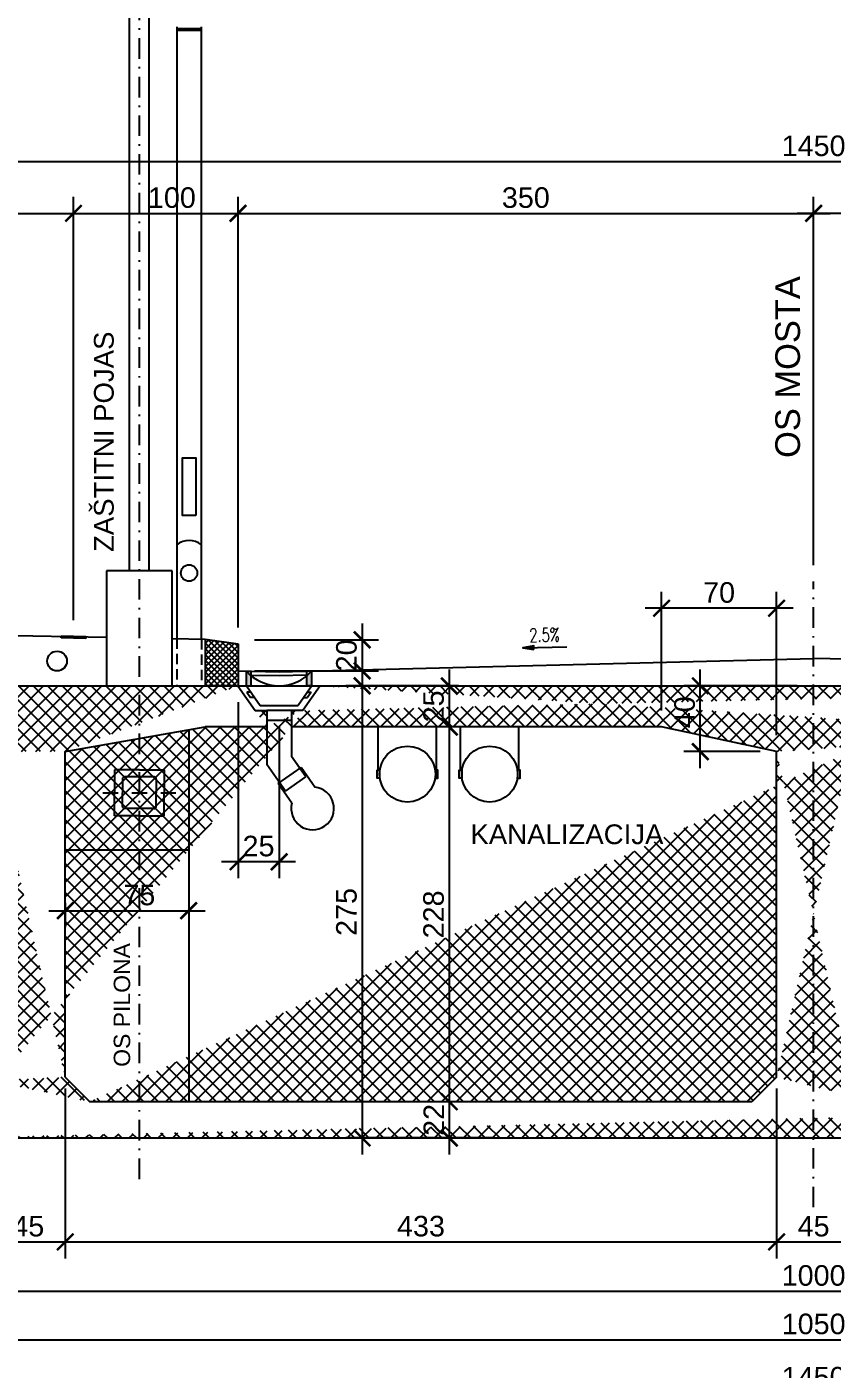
# Model space of a CAD drawing. Header units: millimetres. Extents: x -1571 to 3041, y 35 to 2455.
# Drawn here: x -1081 to -591, y 927 to 1743 of the extents above; entities that cross this region are included whole.
import ezdxf
from ezdxf.enums import TextEntityAlignment as Align

# ---------------------------------------------------------------- set-up
doc = ezdxf.new("R2010")
doc.units = ezdxf.units.MM
doc.header["$LTSCALE"] = 50
doc.header["$MEASUREMENT"] = 0
doc.header["$PDSIZE"] = 5
doc.linetypes.add('CRTA_TOČKA', pattern=[0.47, 0.25, -0.1, 0.02, -0.1])
doc.linetypes.add('HIDDEN2', pattern=[0.1875, 0.125, -0.0625])
doc.layers.add('050', color=132, linetype='Continuous', lineweight=50)
for name, color, linetype in [('BETON', 7, 'Continuous'), ('BETON tanko', 40, 'Continuous'), ('KOTE', 9, 'Continuous'), ('NEVIDLJIVO', 9, 'HIDDEN2'), ('NIVELETA', 4, 'Continuous'), ('OSI', 2, 'CRTA_TOČKA'), ('POM', 9, 'Continuous'), ('SRAFURA', 8, 'Continuous'), ('Tekst', 3, 'Continuous')]:
    doc.layers.add(name, color=color, linetype=linetype)
doc.styles.add('KOTE', font='ROMANS.shx', dxfattribs={"width": 0.7})
doc.styles.get("Standard").update_dxf_attribs({"font": 'ARIAL.TTF'})
doc.dimstyles.new('M1-50', dxfattribs={"dimscale": 5, "dimtxt": 2.5, "dimasz": 2, "dimexe": 2, "dimexo": 2, "dimtad": 1, "dimdec": 0, "dimzin": 9, "dimtxsty": 'Standard', "dimblk": 'ARCHTICK', "dimcen": 2.5, "dimdle": 2, "dimadec": 3, "dimazin": 2, "dimtfac": 1, "dimtdec": 0, "dimtmove": 0, "dimatfit": 3, "dimldrblk": 'ARCHTICK', "dimfxl": 0, "dimfrac": 2, "dimarcsym": 0})

# ---------------------------------------------------------------- blocks, each defined once
blk = doc.blocks.new('_ArchTick')
at = {"layer": '050', "color": 0, "const_width": 0.15}
blk.add_lwpolyline([(-0.5, -0.5), (0.5, 0.5)], dxfattribs=at)
blk = doc.blocks.new('*D97')
at = {"layer": 'Defpoints', "color": 0}
for p in [(-671.39, 1342.31), (-602.49, 1342.31), (-624.99, 1302.31)]:
    blk.add_point(p, dxfattribs=at)
at = {"layer": 'KOTE', "color": 0, "lineweight": -2}
for p, q in [((-671.39, 1292.31), (-671.39, 1352.31)), ((-612.49, 1342.31), (-681.39, 1342.31)), ((-634.99, 1302.31), (-681.39, 1302.31))]:
    blk.add_line(p, q, dxfattribs=at)
at = {"layer": 'KOTE', "color": 0, "lineweight": -2, "xscale": 10, "yscale": 10, "zscale": 10}
for p, rotation in [((-671.39, 1342.31), 90), ((-671.39, 1302.31), 270)]:
    blk.add_blockref('_ArchTick', p, dxfattribs=dict(at, rotation=rotation))
at = {"layer": 'KOTE', "color": 0, "insert": (-680.9, 1326.28), "char_height": 12.5, "attachment_point": 5, "rotation": 90}
blk.add_mtext('40', dxfattribs=at)
blk = doc.blocks.new('*D96')
at = {"layer": 'Defpoints', "color": 0}
for p in [(-694.99, 1389.54), (-694.99, 1317.31), (-624.99, 1302.31)]:
    blk.add_point(p, dxfattribs=at)
at = {"layer": 'KOTE', "color": 0, "lineweight": -2}
for p, q in [((-694.99, 1327.31), (-694.99, 1399.54)), ((-624.99, 1312.31), (-624.99, 1399.54)), ((-614.99, 1389.54), (-704.99, 1389.54))]:
    blk.add_line(p, q, dxfattribs=at)
at = {"layer": 'KOTE', "color": 0, "lineweight": -2, "xscale": 10, "yscale": 10, "zscale": 10, "rotation": 180}
blk.add_blockref('_ArchTick', (-694.99, 1389.54), dxfattribs=at)
at = {"layer": 'KOTE', "color": 0, "lineweight": -2, "xscale": 10, "yscale": 10, "zscale": 10}
blk.add_blockref('_ArchTick', (-624.99, 1389.54), dxfattribs=at)
at = {"layer": 'KOTE', "color": 0, "insert": (-659.99, 1399.05), "char_height": 12.5, "attachment_point": 5}
blk.add_mtext('70', dxfattribs=at)
blk = doc.blocks.new('*D93')
at = {"layer": 'Defpoints', "color": 0}
for p in [(-602.49, 1629.76), (-602.49, 1405.71), (-952.49, 1367.81)]:
    blk.add_point(p, dxfattribs=at)
at = {"layer": 'KOTE', "color": 0, "lineweight": -2}
for p, q in [((-952.49, 1377.81), (-952.49, 1639.76)), ((-602.49, 1415.71), (-602.49, 1639.76)), ((-962.49, 1629.76), (-592.49, 1629.76))]:
    blk.add_line(p, q, dxfattribs=at)
at = {"layer": 'KOTE', "color": 0, "lineweight": -2, "xscale": 10, "yscale": 10, "zscale": 10, "rotation": 180}
blk.add_blockref('_ArchTick', (-952.49, 1629.76), dxfattribs=at)
at = {"layer": 'KOTE', "color": 0, "lineweight": -2, "xscale": 10, "yscale": 10, "zscale": 10}
blk.add_blockref('_ArchTick', (-602.49, 1629.76), dxfattribs=at)
at = {"layer": 'KOTE', "color": 0, "insert": (-777.49, 1639.27), "char_height": 12.5, "attachment_point": 5}
blk.add_mtext('350', dxfattribs=at)
blk = doc.blocks.new('*D85')
at = {"layer": 'Defpoints', "color": 0}
for p in [(122.51, 1661.26), (-1327.49, 1377.81), (122.51, 1377.81)]:
    blk.add_point(p, dxfattribs=at)
at = {"layer": 'KOTE', "color": 0, "lineweight": -2}
for p, q in [((-1327.49, 1387.81), (-1327.49, 1671.26)), ((122.51, 1387.81), (122.51, 1671.26)), ((-1337.49, 1661.26), (132.51, 1661.26))]:
    blk.add_line(p, q, dxfattribs=at)
at = {"layer": 'KOTE', "color": 0, "lineweight": -2, "xscale": 10, "yscale": 10, "zscale": 10, "rotation": 180}
blk.add_blockref('_ArchTick', (-1327.49, 1661.26), dxfattribs=at)
at = {"layer": 'KOTE', "color": 0, "lineweight": -2, "xscale": 10, "yscale": 10, "zscale": 10}
blk.add_blockref('_ArchTick', (122.51, 1661.26), dxfattribs=at)
at = {"layer": 'KOTE', "color": 0, "insert": (-602.49, 1670.76), "char_height": 12.5, "attachment_point": 5}
blk.add_mtext('1450', dxfattribs=at)
blk = doc.blocks.new('*D76')
at = {"layer": 'Defpoints', "color": 0}
for p in [(-624.99, 1107.31), (-579.99, 1107.31), (-579.99, 1004.09)]:
    blk.add_point(p, dxfattribs=at)
at = {"layer": 'KOTE', "color": 0, "lineweight": -2}
for p, q in [((-624.99, 1097.31), (-624.99, 994.09)), ((-579.99, 1097.31), (-579.99, 994.09)), ((-634.99, 1004.09), (-569.99, 1004.09))]:
    blk.add_line(p, q, dxfattribs=at)
at = {"layer": 'KOTE', "color": 0, "lineweight": -2, "xscale": 10, "yscale": 10, "zscale": 10, "rotation": 180}
blk.add_blockref('_ArchTick', (-624.99, 1004.09), dxfattribs=at)
at = {"layer": 'KOTE', "color": 0, "lineweight": -2, "xscale": 10, "yscale": 10, "zscale": 10}
blk.add_blockref('_ArchTick', (-579.99, 1004.09), dxfattribs=at)
at = {"layer": 'KOTE', "color": 0, "insert": (-602.49, 1013.57), "char_height": 12.5, "attachment_point": 5}
blk.add_mtext('45', dxfattribs=at)
blk = doc.blocks.new('*D70')
at = {"layer": 'Defpoints', "color": 0}
for p in [(-1057.49, 1107.31), (-624.99, 1107.31), (-624.99, 1004.09)]:
    blk.add_point(p, dxfattribs=at)
at = {"layer": 'KOTE', "color": 0, "lineweight": -2}
for p, q in [((-1057.49, 1097.31), (-1057.49, 994.09)), ((-624.99, 1097.31), (-624.99, 994.09)), ((-1067.49, 1004.09), (-614.99, 1004.09))]:
    blk.add_line(p, q, dxfattribs=at)
at = {"layer": 'KOTE', "color": 0, "lineweight": -2, "xscale": 10, "yscale": 10, "zscale": 10, "rotation": 180}
blk.add_blockref('_ArchTick', (-1057.49, 1004.09), dxfattribs=at)
at = {"layer": 'KOTE', "color": 0, "lineweight": -2, "xscale": 10, "yscale": 10, "zscale": 10}
blk.add_blockref('_ArchTick', (-624.99, 1004.09), dxfattribs=at)
at = {"layer": 'KOTE', "color": 0, "insert": (-841.24, 1013.6), "char_height": 12.5, "attachment_point": 5}
blk.add_mtext('433', dxfattribs=at)
blk = doc.blocks.new('*D69')
at = {"layer": 'Defpoints', "color": 0}
for p in [(-1127.49, 1067.31), (-77.49, 1067.31), (-77.49, 944.61)]:
    blk.add_point(p, dxfattribs=at)
at = {"layer": 'KOTE', "color": 0, "lineweight": -2}
for p, q in [((-1127.49, 1057.31), (-1127.49, 934.61)), ((-77.49, 1057.31), (-77.49, 934.61)), ((-1137.49, 944.61), (-67.49, 944.61))]:
    blk.add_line(p, q, dxfattribs=at)
at = {"layer": 'KOTE', "color": 0, "lineweight": -2, "xscale": 10, "yscale": 10, "zscale": 10, "rotation": 180}
blk.add_blockref('_ArchTick', (-1127.49, 944.61), dxfattribs=at)
at = {"layer": 'KOTE', "color": 0, "lineweight": -2, "xscale": 10, "yscale": 10, "zscale": 10}
blk.add_blockref('_ArchTick', (-77.49, 944.61), dxfattribs=at)
at = {"layer": 'KOTE', "color": 0, "insert": (-602.49, 954.12), "char_height": 12.5, "attachment_point": 5}
blk.add_mtext('1050', dxfattribs=at)
blk = doc.blocks.new('*D68')
at = {"layer": 'Defpoints', "color": 0}
for p in [(-1102.49, 1102.31), (-102.49, 1102.31), (-102.49, 974.09)]:
    blk.add_point(p, dxfattribs=at)
at = {"layer": 'KOTE', "color": 0, "lineweight": -2}
for p, q in [((-1102.49, 1092.31), (-1102.49, 964.09)), ((-102.49, 1092.31), (-102.49, 964.09)), ((-1112.49, 974.09), (-92.49, 974.09))]:
    blk.add_line(p, q, dxfattribs=at)
at = {"layer": 'KOTE', "color": 0, "lineweight": -2, "xscale": 10, "yscale": 10, "zscale": 10, "rotation": 180}
blk.add_blockref('_ArchTick', (-1102.49, 974.09), dxfattribs=at)
at = {"layer": 'KOTE', "color": 0, "lineweight": -2, "xscale": 10, "yscale": 10, "zscale": 10}
blk.add_blockref('_ArchTick', (-102.49, 974.09), dxfattribs=at)
at = {"layer": 'KOTE', "color": 0, "insert": (-602.49, 983.6), "char_height": 12.5, "attachment_point": 5}
blk.add_mtext('1000', dxfattribs=at)
blk = doc.blocks.new('*D64')
at = {"layer": 'Defpoints', "color": 0}
for p in [(-1327.49, 1308.31), (122.51, 1308.31), (122.51, 912.19)]:
    blk.add_point(p, dxfattribs=at)
at = {"layer": 'KOTE', "color": 0, "lineweight": -2}
for p, q in [((-1327.49, 1298.31), (-1327.49, 902.19)), ((122.51, 1298.31), (122.51, 902.19)), ((-1337.49, 912.19), (132.51, 912.19))]:
    blk.add_line(p, q, dxfattribs=at)
at = {"layer": 'KOTE', "color": 0, "lineweight": -2, "xscale": 10, "yscale": 10, "zscale": 10, "rotation": 180}
blk.add_blockref('_ArchTick', (-1327.49, 912.19), dxfattribs=at)
at = {"layer": 'KOTE', "color": 0, "lineweight": -2, "xscale": 10, "yscale": 10, "zscale": 10}
blk.add_blockref('_ArchTick', (122.51, 912.19), dxfattribs=at)
at = {"layer": 'KOTE', "color": 0, "insert": (-602.49, 921.7), "char_height": 12.5, "attachment_point": 5}
blk.add_mtext('1450', dxfattribs=at)
blk = doc.blocks.new('*D58')
at = {"layer": 'Defpoints', "color": 0}
for p in [(-952.49, 1342.31), (-927.5, 1327.32), (-952.49, 1235.29)]:
    blk.add_point(p, dxfattribs=at)
at = {"layer": 'KOTE', "color": 0, "lineweight": -2}
for p, q in [((-952.49, 1332.31), (-952.49, 1225.29)), ((-927.5, 1317.32), (-927.5, 1225.29)), ((-917.5, 1235.29), (-962.49, 1235.29))]:
    blk.add_line(p, q, dxfattribs=at)
at = {"layer": 'KOTE', "color": 0, "lineweight": -2, "xscale": 10, "yscale": 10, "zscale": 10, "rotation": 180}
blk.add_blockref('_ArchTick', (-952.49, 1235.29), dxfattribs=at)
at = {"layer": 'KOTE', "color": 0, "lineweight": -2, "xscale": 10, "yscale": 10, "zscale": 10}
blk.add_blockref('_ArchTick', (-927.5, 1235.29), dxfattribs=at)
at = {"layer": 'KOTE', "color": 0, "insert": (-940, 1244.8), "char_height": 12.5, "attachment_point": 5}
blk.add_mtext('25', dxfattribs=at)
blk = doc.blocks.new('*D60')
at = {"layer": 'Defpoints', "color": 0}
for p in [(-811.48, 1342.31), (-877, 1067.31), (-787.01, 1067.31)]:
    blk.add_point(p, dxfattribs=at)
at = {"layer": 'KOTE', "color": 0, "lineweight": -2}
for p, q in [((-877, 1352.31), (-877, 1057.31)), ((-821.48, 1342.31), (-887, 1342.31)), ((-797.01, 1067.31), (-887, 1067.31))]:
    blk.add_line(p, q, dxfattribs=at)
at = {"layer": 'KOTE', "color": 0, "lineweight": -2, "xscale": 10, "yscale": 10, "zscale": 10}
for p, rotation in [((-877, 1342.31), 90), ((-877, 1067.31), 270)]:
    blk.add_blockref('_ArchTick', p, dxfattribs=dict(at, rotation=rotation))
at = {"layer": 'KOTE', "color": 0, "insert": (-886.51, 1204.81), "char_height": 12.5, "attachment_point": 5, "rotation": 90}
blk.add_mtext('275', dxfattribs=at)
blk = doc.blocks.new('*D59')
at = {"layer": 'Defpoints', "color": 0}
for p in [(-808.51, 1317.31), (-824.03, 1089.31), (-813.67, 1089.31)]:
    blk.add_point(p, dxfattribs=at)
at = {"layer": 'KOTE', "color": 0, "lineweight": -2}
for p, q in [((-824.03, 1327.31), (-824.03, 1079.31)), ((-818.51, 1317.31), (-834.03, 1317.31)), ((-823.67, 1089.31), (-834.03, 1089.31))]:
    blk.add_line(p, q, dxfattribs=at)
at = {"layer": 'KOTE', "color": 0, "lineweight": -2, "xscale": 10, "yscale": 10, "zscale": 10}
for p, rotation in [((-824.03, 1317.31), 90), ((-824.03, 1089.31), 270)]:
    blk.add_blockref('_ArchTick', p, dxfattribs=dict(at, rotation=rotation))
at = {"layer": 'KOTE', "color": 0, "insert": (-833.54, 1203.31), "char_height": 12.5, "attachment_point": 5, "rotation": 90}
blk.add_mtext('228', dxfattribs=at)
blk = doc.blocks.new('*D106')
at = {"layer": 'Defpoints', "color": 0}
for p in [(-1057.49, 1220.27), (-982.49, 1215.85), (-982.49, 1205.55)]:
    blk.add_point(p, dxfattribs=at)
at = {"layer": 'KOTE', "color": 0, "lineweight": -2}
for p, q in [((-1057.49, 1210.27), (-1057.49, 1195.55)), ((-1067.49, 1205.55), (-972.49, 1205.55)), ((-982.49, 1205.85), (-982.49, 1195.55))]:
    blk.add_line(p, q, dxfattribs=at)
at = {"layer": 'KOTE', "color": 0, "lineweight": -2, "xscale": 10, "yscale": 10, "zscale": 10, "rotation": 180}
blk.add_blockref('_ArchTick', (-1057.49, 1205.55), dxfattribs=at)
at = {"layer": 'KOTE', "color": 0, "lineweight": -2, "xscale": 10, "yscale": 10, "zscale": 10}
blk.add_blockref('_ArchTick', (-982.49, 1205.55), dxfattribs=at)
at = {"layer": 'KOTE', "color": 0, "insert": (-1012.49, 1215.03), "char_height": 12.5, "attachment_point": 5}
blk.add_mtext('75', dxfattribs=at)
blk = doc.blocks.new('*D73')
at = {"layer": 'Defpoints', "color": 0}
for p in [(-1057.49, 1107.31), (-1102.49, 1102.31), (-1057.49, 1004.09)]:
    blk.add_point(p, dxfattribs=at)
at = {"layer": 'KOTE', "color": 0, "lineweight": -2}
for p, q in [((-1057.49, 1097.31), (-1057.49, 994.09)), ((-1102.49, 1092.31), (-1102.49, 994.09)), ((-1112.49, 1004.09), (-1047.49, 1004.09))]:
    blk.add_line(p, q, dxfattribs=at)
at = {"layer": 'KOTE', "color": 0, "lineweight": -2, "xscale": 10, "yscale": 10, "zscale": 10, "rotation": 180}
blk.add_blockref('_ArchTick', (-1102.49, 1004.09), dxfattribs=at)
at = {"layer": 'KOTE', "color": 0, "lineweight": -2, "xscale": 10, "yscale": 10, "zscale": 10}
blk.add_blockref('_ArchTick', (-1057.49, 1004.09), dxfattribs=at)
at = {"layer": 'KOTE', "color": 0, "insert": (-1079.99, 1013.57), "char_height": 12.5, "attachment_point": 5}
blk.add_mtext('45', dxfattribs=at)
blk = doc.blocks.new('*D77')
at = {"layer": 'Defpoints', "color": 0}
for p in [(-813.67, 1089.31), (-824.03, 1067.31), (-813.67, 1067.31)]:
    blk.add_point(p, dxfattribs=at)
at = {"layer": 'KOTE', "color": 0, "lineweight": -2}
for p, q in [((-824.03, 1099.31), (-824.03, 1057.31)), ((-823.67, 1089.31), (-834.03, 1089.31)), ((-823.67, 1067.31), (-834.03, 1067.31))]:
    blk.add_line(p, q, dxfattribs=at)
at = {"layer": 'KOTE', "color": 0, "lineweight": -2, "xscale": 10, "yscale": 10, "zscale": 10}
for p, rotation in [((-824.03, 1089.31), 90), ((-824.03, 1067.31), 270)]:
    blk.add_blockref('_ArchTick', p, dxfattribs=dict(at, rotation=rotation))
at = {"layer": 'KOTE', "color": 0, "insert": (-833.43, 1078.31), "char_height": 12.5, "attachment_point": 5, "rotation": 90}
blk.add_mtext('22', dxfattribs=at)
blk = doc.blocks.new('*D86')
at = {"layer": 'Defpoints', "color": 0}
for p in [(-952.49, 1629.76), (-1052.49, 1372.31), (-952.49, 1367.81)]:
    blk.add_point(p, dxfattribs=at)
at = {"layer": 'KOTE', "color": 0, "lineweight": -2}
for p, q in [((-1052.49, 1382.31), (-1052.49, 1639.76)), ((-952.49, 1377.81), (-952.49, 1639.76)), ((-1062.49, 1629.76), (-942.49, 1629.76))]:
    blk.add_line(p, q, dxfattribs=at)
at = {"layer": 'KOTE', "color": 0, "lineweight": -2, "xscale": 10, "yscale": 10, "zscale": 10, "rotation": 180}
blk.add_blockref('_ArchTick', (-1052.49, 1629.76), dxfattribs=at)
at = {"layer": 'KOTE', "color": 0, "lineweight": -2, "xscale": 10, "yscale": 10, "zscale": 10}
blk.add_blockref('_ArchTick', (-952.49, 1629.76), dxfattribs=at)
at = {"layer": 'KOTE', "color": 0, "insert": (-992.7, 1639.26), "char_height": 12.5, "attachment_point": 5}
blk.add_mtext('100', dxfattribs=at)
blk = doc.blocks.new('*D90')
at = {"layer": 'Defpoints', "color": 0}
for p in [(-1052.49, 1629.76), (-1152.49, 1374.31), (-1052.49, 1372.31)]:
    blk.add_point(p, dxfattribs=at)
at = {"layer": 'KOTE', "color": 0, "lineweight": -2}
for p, q in [((-1152.49, 1384.31), (-1152.49, 1639.76)), ((-1052.49, 1382.31), (-1052.49, 1639.76)), ((-1162.49, 1629.76), (-1042.49, 1629.76))]:
    blk.add_line(p, q, dxfattribs=at)
at = {"layer": 'KOTE', "color": 0, "lineweight": -2, "xscale": 10, "yscale": 10, "zscale": 10, "rotation": 180}
blk.add_blockref('_ArchTick', (-1152.49, 1629.76), dxfattribs=at)
at = {"layer": 'KOTE', "color": 0, "lineweight": -2, "xscale": 10, "yscale": 10, "zscale": 10}
blk.add_blockref('_ArchTick', (-1052.49, 1629.76), dxfattribs=at)
at = {"layer": 'KOTE', "color": 0, "insert": (-1102.49, 1639.26), "char_height": 12.5, "attachment_point": 5}
blk.add_mtext('100', dxfattribs=at)
blk = doc.blocks.new('*D95')
at = {"layer": 'Defpoints', "color": 0}
for p in [(-808.51, 1342.31), (-824.03, 1317.31), (-808.51, 1317.31)]:
    blk.add_point(p, dxfattribs=at)
at = {"layer": 'KOTE', "color": 0, "lineweight": -2}
for p, q in [((-824.03, 1352.31), (-824.03, 1307.31)), ((-818.51, 1342.31), (-834.03, 1342.31)), ((-818.51, 1317.31), (-834.03, 1317.31))]:
    blk.add_line(p, q, dxfattribs=at)
at = {"layer": 'KOTE', "color": 0, "lineweight": -2, "xscale": 10, "yscale": 10, "zscale": 10}
for p, rotation in [((-824.03, 1342.31), 90), ((-824.03, 1317.31), 270)]:
    blk.add_blockref('_ArchTick', p, dxfattribs=dict(at, rotation=rotation))
at = {"layer": 'KOTE', "color": 0, "insert": (-833.54, 1329.81), "char_height": 12.5, "attachment_point": 5, "rotation": 90}
blk.add_mtext('25', dxfattribs=at)
blk = doc.blocks.new('*D94')
at = {"layer": 'Defpoints', "color": 0}
for p in [(-952.49, 1370.31), (-952.49, 1351.43), (-877, 1351.43)]:
    blk.add_point(p, dxfattribs=at)
at = {"layer": 'KOTE', "color": 0, "lineweight": -2}
for p, q in [((-877, 1380.31), (-877, 1341.43)), ((-942.49, 1370.31), (-867, 1370.31)), ((-942.49, 1351.43), (-867, 1351.43))]:
    blk.add_line(p, q, dxfattribs=at)
at = {"layer": 'KOTE', "color": 0, "lineweight": -2, "xscale": 10, "yscale": 10, "zscale": 10}
for p, rotation in [((-877, 1370.31), 90), ((-877, 1351.43), 270)]:
    blk.add_blockref('_ArchTick', p, dxfattribs=dict(at, rotation=rotation))
at = {"layer": 'KOTE', "color": 0, "insert": (-886.51, 1360.87), "char_height": 12.5, "attachment_point": 5, "rotation": 90}
blk.add_mtext('{\\fArial|b0|i0|c238|p34;20}', dxfattribs=at)
blk = doc.blocks.new('*D84')
at = {"layer": 'Defpoints', "color": 0}
for p in [(-602.49, 1629.76), (-602.49, 1405.71), (-252.49, 1367.81)]:
    blk.add_point(p, dxfattribs=at)
at = {"layer": 'KOTE', "color": 0, "lineweight": -2}
for p, q in [((-602.49, 1415.71), (-602.49, 1639.76)), ((-252.49, 1377.81), (-252.49, 1639.76)), ((-242.49, 1629.76), (-612.49, 1629.76))]:
    blk.add_line(p, q, dxfattribs=at)
at = {"layer": 'KOTE', "color": 0, "lineweight": -2, "xscale": 10, "yscale": 10, "zscale": 10, "rotation": 180}
blk.add_blockref('_ArchTick', (-602.49, 1629.76), dxfattribs=at)
at = {"layer": 'KOTE', "color": 0, "lineweight": -2, "xscale": 10, "yscale": 10, "zscale": 10}
blk.add_blockref('_ArchTick', (-252.49, 1629.76), dxfattribs=at)
at = {"layer": 'KOTE', "color": 0, "insert": (-427.49, 1639.27), "char_height": 12.5, "attachment_point": 5}
blk.add_mtext('350', dxfattribs=at)

msp = doc.modelspace()

# ---------------------------------------------------------------- hatches: boundary and pattern name
at = {"layer": 'BETON tanko'}
msp.add_hatch(color=256, dxfattribs=at).paths.add_polyline_path([(-1059.99, 1371.46), (-1059.99, 1372.46), (-1044.99, 1372.16), (-1044.99, 1371.16)])
h = msp.add_hatch(color=256, dxfattribs=at)
h.paths.add_polyline_path([(-947.43, 1342.31), (-944.43, 1342.31), (-944.43, 1351.27), (-947.43, 1351.33)])
h.paths.add_polyline_path([(-907.59, 1342.31), (-910.59, 1342.31), (-910.59, 1351.36), (-907.59, 1351.43)])
at = {"layer": 'POM'}
h = msp.add_hatch(dxfattribs=at)
h.set_pattern_fill('ANSI37', color=256, scale=20, style=0)
h.set_pattern_definition([(45, (0, 81.3588), (-1.767767, 1.767767), []), (135, (0, 81.3588), (-1.767767, -1.767767), [])])
h.paths.add_polyline_path([(-972.49, 1370.71), (-952.49, 1367.81), (-952.49, 1342.31), (-972.49, 1342.31)])
h = msp.add_hatch(dxfattribs=at)
h.set_pattern_fill('ANSI37', color=256, scale=50, style=0)
edge = h.paths.add_edge_path()
edge.add_line((97.51, 1342.31), (97.51, 1317.31))
edge.add_line((-102.49, 1302.31), (97.51, 1317.31))
edge.add_line((-252.49, 1342.31), (97.51, 1342.31))
edge.add_line((-102.49, 1102.31), (-102.49, 1302.31))
edge.add_line((-147.49, 1104.31), (-147.49, 1302.31))
edge.add_line((-77.49, 1067.31), (-77.49, 1087.31))
edge.add_line((-102.49, 1102.31), (-77.49, 1087.31))
edge.add_line((-162.49, 1089.31), (-147.49, 1104.31))
edge.add_line((-564.99, 1089.31), (-162.49, 1089.31))
edge.add_line((-1127.49, 1067.31), (-77.49, 1067.31))
edge.add_line((-579.99, 1104.31), (-564.99, 1089.31))
edge.add_line((-624.99, 1104.31), (-624.99, 1302.31))
edge.add_line((-579.99, 1104.31), (-579.99, 1302.31))
edge.add_line((-624.99, 1104.31), (-639.99, 1089.31))
edge.add_line((-639.99, 1089.31), (-1042.49, 1089.31))
edge.add_line((-579.99, 1302.31), (-509.99, 1317.31))
edge.add_line((-902.5, 1342.31), (-302.48, 1342.31))
edge.add_line((-509.99, 1317.31), (-284.98, 1317.31))
edge.add_line((-147.49, 1302.31), (-232.49, 1317.31))
edge.add_line((-232.49, 1317.31), (-269.98, 1317.31))
edge.add_line((-302.48, 1342.31), (-291.98, 1327.32))
edge.add_line((-291.98, 1327.32), (-284.98, 1327.32))
edge.add_line((-284.98, 1327.32), (-284.98, 1317.31))
edge.add_line((-269.98, 1327.32), (-269.98, 1317.31))
edge.add_line((-262.98, 1327.32), (-269.98, 1327.32))
edge.add_line((-252.48, 1342.31), (-262.98, 1327.32))
edge.add_line((-624.99, 1302.31), (-694.99, 1317.31))
edge.add_line((-694.99, 1317.31), (-920, 1317.31))
edge.add_line((-1127.49, 1067.31), (-1127.49, 1087.31))
edge.add_line((-1102.49, 1102.31), (-1127.49, 1087.31))
edge.add_line((-1057.49, 1104.31), (-1042.49, 1089.31))
edge.add_line((-1102.49, 1102.31), (-1102.49, 1302.31))
edge.add_line((-1057.49, 1104.31), (-1057.49, 1302.31))
edge.add_line((-1102.49, 1302.31), (-1302.49, 1317.31))
edge.add_line((-1302.49, 1342.31), (-1302.49, 1317.31))
edge.add_line((-1302.49, 1342.31), (-952.49, 1342.31))
edge.add_line((-1057.49, 1302.31), (-972.49, 1317.31))
edge.add_line((-935, 1317.31), (-972.49, 1317.31))
edge.add_line((-952.5, 1342.31), (-942, 1327.32))
edge.add_line((-942, 1327.32), (-935, 1327.32))
edge.add_line((-935, 1327.32), (-935, 1317.31))
edge.add_line((-913, 1327.32), (-920, 1327.32))
edge.add_line((-920, 1327.32), (-920, 1317.31))
edge.add_line((-902.5, 1342.31), (-913, 1327.32))
h.paths.add_polyline_path([(-41.96, 1310), (-41.96, 1334.62), (-22.95, 1334.62), (-22.95, 1310)], flags=24)
h.paths.add_polyline_path([(-690.41, 1313.97), (-690.41, 1338.59), (-671.39, 1338.59), (-671.39, 1313.97)], flags=25)
h.paths.add_polyline_path([(-843.05, 1317.58), (-843.05, 1342.04), (-824.03, 1342.04), (-824.03, 1317.58)], flags=24)
h.paths.add_polyline_path([(-842.83, 1066.19), (-842.83, 1090.43), (-824.03, 1090.43), (-824.03, 1066.19)], flags=9)
h.paths.add_polyline_path([(-1181.27, 1310), (-1181.27, 1334.62), (-1162.26, 1334.62), (-1162.26, 1310)], flags=24)

# ---------------------------------------------------------------- linework, layer by layer
at = {"layer": 'BETON'}
for p, q in [((-1152.49, 1374.31), (-1032.49, 1371.91)), ((-992.49, 1371.11), (-972.49, 1370.71)), ((-1302.49, 1342.31), (-952.49, 1342.31)), ((-902.5, 1342.31), (-302.48, 1342.31)), ((-1057.49, 1302.31), (-972.49, 1317.31)), ((-935, 1317.31), (-972.49, 1317.31)), ((-694.99, 1317.31), (-920, 1317.31)), ((-624.99, 1302.31), (-694.99, 1317.31)), ((-1057.49, 1104.31), (-1057.49, 1302.31)), ((-624.99, 1104.31), (-624.99, 1302.31)), ((-1057.49, 1104.31), (-1042.49, 1089.31)), ((-624.99, 1104.31), (-639.99, 1089.31)), ((-639.99, 1089.31), (-1042.49, 1089.31)), ((-1127.49, 1067.31), (-77.49, 1067.31))]:
    msp.add_line(p, q, dxfattribs=at)
msp.add_circle((-1062.49, 1357.41), 6, dxfattribs=at)
at = {"layer": 'BETON tanko'}
for p, q in [((-1018.49, 1412.31), (-1018.49, 2136.78)), ((-1006.49, 1412.31), (-1006.49, 2136.78)), ((-989.73, 1743.21), (-989.73, 1371.15)), ((-974.73, 1370.75), (-974.73, 1743.21)), ((-989.73, 1428.21), (-989.73, 1371.15)), ((-974.73, 1370.75), (-974.73, 1428.21)), ((-992.49, 1412.31), (-1032.49, 1412.31)), ((-1032.49, 1412.31), (-1032.49, 1342.31)), ((-992.49, 1342.31), (-992.49, 1412.31)), ((-1059.99, 1371.46), (-1059.99, 1372.46)), ((-1044.99, 1372.16), (-1059.99, 1372.46)), ((-1044.99, 1372.16), (-1044.99, 1371.16)), ((-1044.99, 1371.16), (-1059.99, 1371.46)), ((-972.49, 1370.71), (-972.49, 1342.31)), ((-972.49, 1370.71), (-952.49, 1367.81)), ((-952.49, 1367.81), (-952.49, 1342.31)), ((-947.43, 1351.33), (-944.43, 1351.27)), ((-947.43, 1342.31), (-947.43, 1351.33)), ((-944.43, 1342.31), (-944.43, 1351.27)), ((-944.43, 1348.93), (-927.45, 1348.59)), ((-927.45, 1348.59), (-910.59, 1349.01)), ((-910.59, 1351.36), (-907.59, 1351.43)), ((-910.59, 1342.31), (-910.59, 1351.36)), ((-907.59, 1342.31), (-907.59, 1351.43)), ((-952.49, 1342.31), (-972.49, 1342.31)), ((-952.5, 1342.31), (-927.5, 1342.31)), ((-952.5, 1342.31), (-942, 1327.32)), ((-947.43, 1342.31), (-944.43, 1342.31)), ((-947.43, 1342.31), (-939.04, 1330.32)), ((-927.5, 1342.31), (-902.5, 1342.31)), ((-907.59, 1342.31), (-915.99, 1330.32)), ((-902.5, 1342.31), (-913, 1327.32)), ((-907.59, 1342.31), (-910.59, 1342.31)), ((-947.09, 1338.51), (-944.85, 1335.2)), ((-944.59, 1338.51), (-947.09, 1338.51)), ((-942.35, 1335.2), (-944.85, 1335.2)), ((-912.66, 1335.2), (-910.16, 1335.2)), ((-910.48, 1338.51), (-907.91, 1338.51)), ((-907.91, 1338.51), (-910.16, 1335.2)), ((-942, 1327.32), (-935, 1327.32)), ((-939.04, 1330.32), (-915.99, 1330.32)), ((-935, 1327.32), (-935, 1317.31)), ((-920, 1327.32), (-935, 1327.32)), ((-920, 1327.32), (-920, 1317.31)), ((-913, 1327.32), (-920, 1327.32)), ((-982.49, 1315.54), (-982.49, 1242.31)), ((-935, 1321.37), (-920, 1321.37)), ((-935, 1317.31), (-935, 1294.55)), ((-920, 1317.31), (-920, 1299.28)), ((-911.34, 1286.89), (-920, 1299.28)), ((-1027.49, 1291.31), (-1027.49, 1277.31)), ((-1012.49, 1291.31), (-1027.49, 1291.31)), ((-1012.49, 1291.31), (-997.49, 1291.31)), ((-997.49, 1291.31), (-997.49, 1277.31)), ((-923.64, 1278.3), (-935, 1294.55)), ((-928.04, 1282.85), (-914.11, 1292.59)), ((-907.24, 1282.77), (-914.11, 1292.59)), ((-1022.74, 1285.64), (-1022.74, 1277.31)), ((-1003.49, 1286.89), (-1021.49, 1286.89)), ((-1002.24, 1285.64), (-1002.24, 1277.31)), ((-921.18, 1273.03), (-928.04, 1282.85)), ((-923.64, 1278.3), (-911.34, 1286.89)), ((-905.8, 1280.71), (-907.24, 1282.77)), ((-1027.49, 1263.31), (-1027.49, 1277.31)), ((-1022.74, 1268.97), (-1022.74, 1277.31)), ((-1002.24, 1268.97), (-1002.24, 1277.31)), ((-997.49, 1263.31), (-997.49, 1277.31)), ((-1003.49, 1267.72), (-1021.49, 1267.72)), ((-919.73, 1270.96), (-921.18, 1273.03)), ((-1012.49, 1263.31), (-1027.49, 1263.31)), ((-1012.49, 1263.31), (-997.49, 1263.31)), ((-982.49, 1242.31), (-1057.49, 1242.31)), ((-982.49, 1242.31), (-982.49, 1089.31))]:
    msp.add_line(p, q, dxfattribs=at)
for centre, radius in [((-982.23, 1410.95), 5), ((-849.48, 1288.67), 17), ((-799.48, 1288.67), 17)]:
    msp.add_circle(centre, radius, dxfattribs=at)
for centre, radius, start, end in [((-982.23, 1418.21), 12.5, 53.1301, 126.8699), ((-927.55, 1368.8), 26.46, 221.3069, 318.97849), ((-1021.49, 1285.64), 1.25, 90, 180), ((-1003.49, 1285.64), 1.25, 0, 90), ((-907.13, 1267.77), 13, 165.79168, 84.12724), ((-1021.49, 1268.97), 1.25, 180, 270), ((-1003.49, 1268.97), 1.25, 270, 0)]:
    msp.add_arc(centre, radius, start, end, dxfattribs=at)
at = {"layer": 'KOTE'}
msp.add_line((-779.27, 1365.47), (-752.62, 1366.14), dxfattribs=at)
msp.add_lwpolyline([(-772.58, 1364.53), (-772.64, 1366.75), (-779.27, 1365.47)], close=True, dxfattribs=at)
msp.add_solid([(-772.58, 1364.53), (-772.64, 1366.75), (-779.27, 1365.47)], dxfattribs=at)
at = {"layer": 'NEVIDLJIVO'}
for p, q in [((-989.73, 1371.15), (-989.73, 1342.31)), ((-974.73, 1370.75), (-974.73, 1342.31))]:
    msp.add_line(p, q, dxfattribs=at)
at = {"layer": 'NIVELETA'}
for p, q in [((-927.5, 1350.93), (-602.49, 1359.06)), ((-277.48, 1350.93), (-602.49, 1359.06)), ((-952.5, 1351.43), (-927.5, 1350.93))]:
    msp.add_line(p, q, dxfattribs=at)
at = {"layer": 'OSI'}
for p, q in [((-1012.49, 1042.31), (-1012.49, 2136.78)), ((-602.49, 1025.15), (-602.49, 1405.71))]:
    msp.add_line(p, q, dxfattribs=at)
at = {"layer": 'OSI', "ltscale": 0.75}
msp.add_line((-1034.74, 1277.31), (-990.24, 1277.31), dxfattribs=at)
at = {"layer": 'POM'}
for p, q in [((-974.73, 1742.08), (-989.73, 1742.08)), ((-974.73, 1740.94), (-989.73, 1740.94))]:
    msp.add_line(p, q, dxfattribs=at)
msp.add_lwpolyline([(-978.23, 1446.06), (-986.23, 1446.06), (-986.23, 1481.06), (-978.23, 1481.06)], close=True, dxfattribs=at)
at = {"layer": 'SRAFURA'}
for p, q in [((-867.23, 1291.11), (-867.23, 1317.31)), ((-831.73, 1291.11), (-831.73, 1317.31)), ((-817.23, 1291.11), (-817.23, 1317.31)), ((-781.73, 1291.11), (-781.73, 1317.31))]:
    msp.add_line(p, q, dxfattribs=at)
for points in [[(-866.48, 1286.23), (-867.98, 1286.23), (-867.98, 1291.11), (-866.48, 1291.11)], [(-832.48, 1286.23), (-830.98, 1286.23), (-830.98, 1291.11), (-832.48, 1291.11)], [(-816.48, 1286.23), (-817.98, 1286.23), (-817.98, 1291.11), (-816.48, 1291.11)], [(-782.48, 1286.23), (-780.98, 1286.23), (-780.98, 1291.11), (-782.48, 1291.11)]]:
    msp.add_lwpolyline(points, close=True, dxfattribs=at)

# ---------------------------------------------------------------- texts
at = {"layer": 'KOTE', "style": 'KOTE', "width": 0.7}
msp.add_text('2.5%', height=8.332, rotation=1.4321, dxfattribs=at).set_placement((-766.13, 1373.3), align=Align.MIDDLE)
at = {"layer": 'Tekst', "attachment_point": 5, "rotation": 90}
for s, insert, char_height in [('{\\fArial|b0|i0|c238|p34;OS MOSTA}', (-618.2, 1536.27), 15), ('{\\fArial|b0|i0|c238|p34;ZAŠTITNI POJAS}', (-1033.98, 1490.8), 12), ('{\\fArial|b0|i0|c238|p34;OS PILONA}', (-1023, 1148.23), 10)]:
    msp.add_mtext(s, dxfattribs=dict(at, insert=insert, char_height=char_height))
at = {"layer": 'Tekst', "insert": (-752.49, 1251.96), "char_height": 12, "attachment_point": 5}
msp.add_mtext('{\\fArial|b0|i0|c238|p34;KANALIZACIJA}', dxfattribs=at)

# ---------------------------------------------------------------- dimensions: what is measured, and where the dimension line sits
at = {"layer": 'KOTE'}
for base, p1, p2, picture, middle in [((122.51, 1661.26), (-1327.49, 1377.81), (122.51, 1377.81), '*D85', (-602.49, 1670.76)), ((-602.49, 1629.76), (-252.49, 1367.81), (-602.49, 1405.71), '*D84', (-427.49, 1639.27)), ((122.51, 912.19), (-1327.49, 1308.31), (122.51, 1308.31), '*D64', (-602.49, 921.7)), ((-1057.49, 1004.09), (-1102.49, 1102.31), (-1057.49, 1107.31), '*D73', (-1079.99, 1013.57)), ((-624.98956496, 1004.09309204), (-1057.48956496, 1107.3079726), (-624.98956496, 1107.3079726), '*D70', (-841.23956496, 1013.60451769)), ((-579.99, 1004.09), (-624.99, 1107.31), (-579.99, 1107.31), '*D76', (-602.49, 1013.57)), ((-102.49, 974.09), (-1102.49, 1102.31), (-102.49, 1102.31), '*D68', (-602.49, 983.6)), ((-77.49, 944.61), (-1127.49, 1067.31), (-77.49, 1067.31), '*D69', (-602.49, 954.12))]:
    dim = msp.add_linear_dim(base=base, p1=p1, p2=p2, dimstyle='M1-50', dxfattribs=at)
    dim.commit()
    dim.dimension.update_dxf_attribs({"geometry": picture, "text_midpoint": middle})
for base, p1, p2, angle, picture, middle in [((-1052.49, 1629.76), (-1152.49, 1374.31), (-1052.49, 1372.31), 180, '*D90', (-1102.49, 1639.26)), ((-602.49, 1629.76), (-952.49, 1367.81), (-602.49, 1405.71), 180, '*D93', (-777.49, 1639.27)), ((-694.99, 1389.54), (-624.99, 1302.31), (-694.99, 1317.31), 180, '*D96', (-659.99, 1399.05)), ((-877, 1067.31), (-811.48, 1342.31), (-787.01, 1067.31), 90, '*D60', (-886.51, 1204.81)), ((-824.03, 1317.31), (-808.51, 1342.31), (-808.51, 1317.31), 90, '*D95', (-833.54, 1329.81)), ((-824.03, 1089.31), (-808.51, 1317.31), (-813.67, 1089.31), 90, '*D59', (-833.54, 1203.31))]:
    dim = msp.add_linear_dim(base=base, p1=p1, p2=p2, angle=angle, dimstyle='M1-50', dxfattribs=at)
    dim.commit()
    dim.dimension.update_dxf_attribs({"geometry": picture, "text_midpoint": middle})
for base, p1, p2, angle, picture, middle in [((-952.49, 1629.76), (-1052.49, 1372.31), (-952.49, 1367.81), 180, '*D86', (-992.7, 1629.76)), ((-671.39, 1342.31), (-624.99, 1302.31), (-602.49, 1342.31), 90, '*D97', (-671.39, 1326.28)), ((-982.49, 1205.55), (-1057.49, 1220.27), (-982.49, 1215.85), 180, '*D106', (-1012.49, 1205.55)), ((-824.03, 1067.31), (-813.67, 1089.31), (-813.67, 1067.31), 90, '*D77', (-824.03, 1078.31))]:
    dim = msp.add_linear_dim(base=base, p1=p1, p2=p2, angle=angle, dimstyle='M1-50', dxfattribs=at)
    dim.commit()
    dim.dimension.update_dxf_attribs({"geometry": picture, "text_midpoint": middle, "dimtype": 160})
dim = msp.add_linear_dim(base=(-877, 1351.43), p1=(-952.49, 1370.31), p2=(-952.49, 1351.43), angle=90, text='{\\fArial|b0|i0|c238|p34;20}', dimstyle='M1-50', dxfattribs=at)
dim.commit()
dim.dimension.update_dxf_attribs({"geometry": '*D94', "text_midpoint": (-877, 1360.87), "dimtype": 160})
dim = msp.add_linear_dim(base=(-952.49, 1235.29), p1=(-927.5, 1327.32), p2=(-952.49, 1342.31), dimstyle='M1-50', dxfattribs=at)
dim.commit()
dim.dimension.update_dxf_attribs({"geometry": '*D58', "text_midpoint": (-940, 1235.29), "dimtype": 160})

doc.saveas('drawing.dxf')
